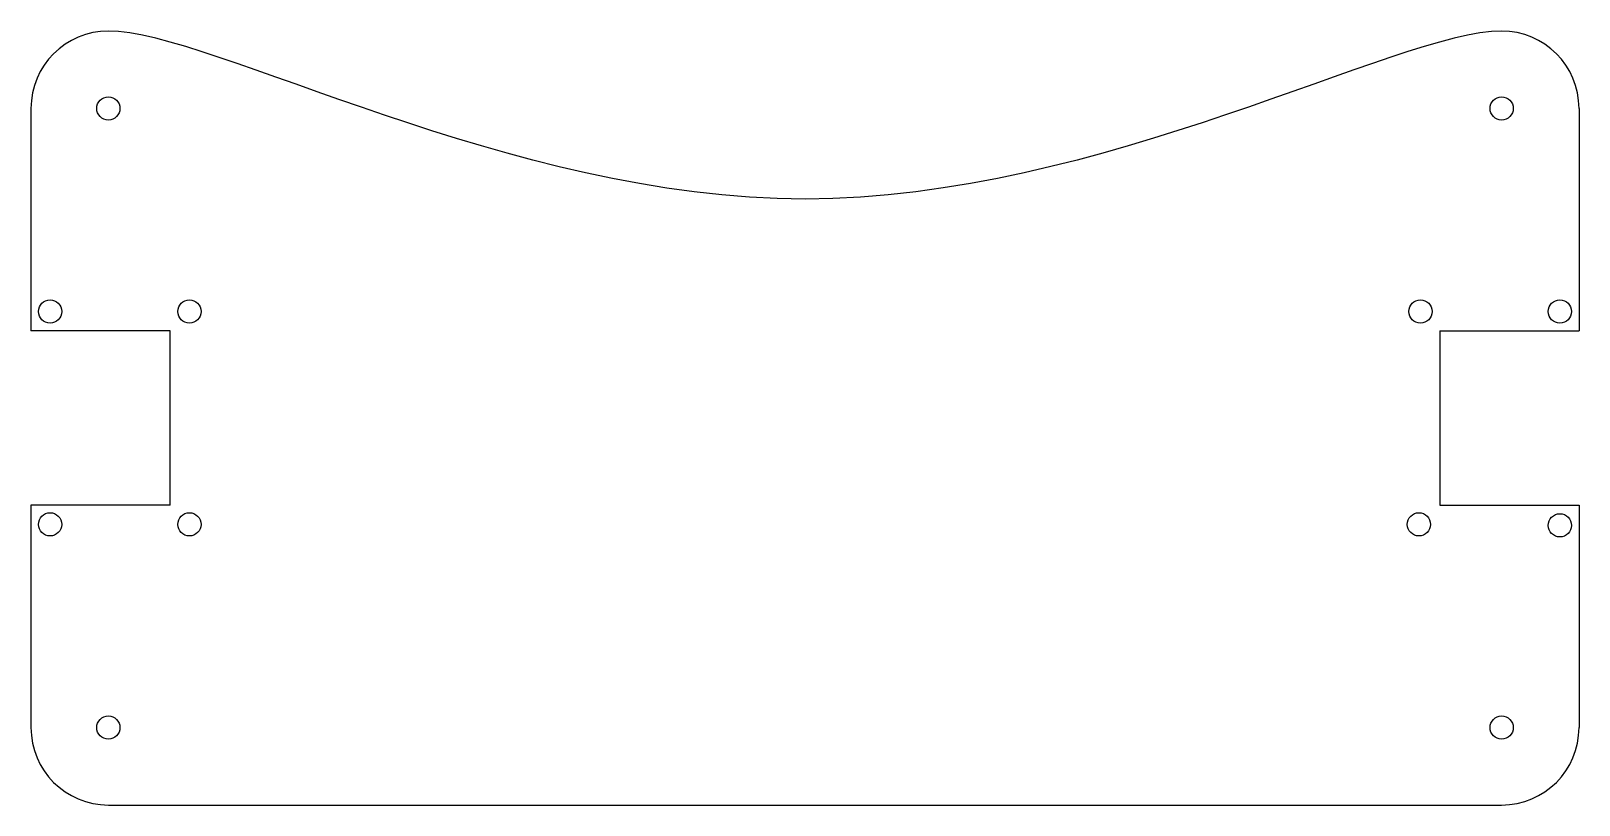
# Model space of a CAD drawing. Header units: millimetres. Extents: x -9.6 to 10.4, y -5.8 to 4.2.
import ezdxf

# ---------------------------------------------------------------- set-up
doc = ezdxf.new("R2010")
doc.units = ezdxf.units.MM

msp = doc.modelspace()

# ---------------------------------------------------------------- linework, layer by layer
at = {"color": 7, "linetype": 'Continuous', "lineweight": 25}
for p, q in [((-9.621, 3.237), (-9.621, 0.362)), ((10.379, 3.237), (10.379, 0.362)), ((-7.821, 0.362), (-9.621, 0.362)), ((-7.821, -1.888), (-7.821, 0.362)), ((8.579, 0.362), (8.579, -1.888)), ((8.579, 0.362), (10.379, 0.362)), ((-7.821, -1.888), (-9.621, -1.888)), ((-9.621, -1.888), (-9.621, -4.763)), ((8.579, -1.888), (10.379, -1.888)), ((10.379, -1.888), (10.379, -4.763)), ((-8.621, -5.763), (9.379, -5.763))]:
    msp.add_line(p, q, dxfattribs=at)
for centre in [(-8.621, 3.237), (9.379, 3.237), (-9.374, 0.613), (-7.574, 0.613), (8.33, 0.613), (10.131, 0.613), (-9.374, -2.137), (-7.574, -2.137), (8.31, -2.137), (10.131, -2.15), (-8.621, -4.763), (9.379, -4.763)]:
    msp.add_circle(centre, 0.15, dxfattribs=at)
for centre, start, end in [((-8.621, 3.237), 90, 180), ((9.379, 3.237), 0, 90), ((-8.621, -4.763), 180, 270), ((9.379, -4.763), 270, 0)]:
    msp.add_arc(centre, 1, start, end, dxfattribs=at)
msp.add_open_spline([(9.379, 4.237), (8.037, 4.238), (0.381, -0.104), (-7.283, 4.235), (-8.621, 4.237)], degree=3, dxfattribs=at)

doc.saveas('drawing.dxf')
